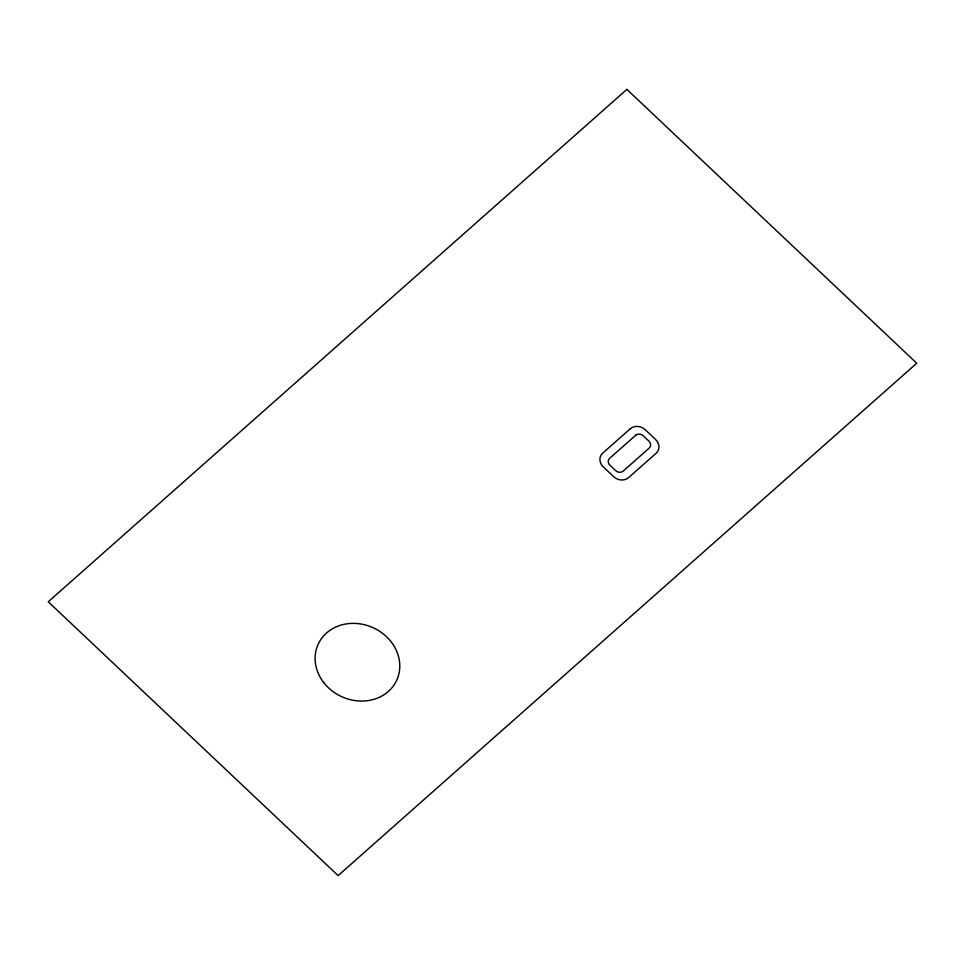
<?xml version="1.0" encoding="UTF-8"?>
<svg xmlns="http://www.w3.org/2000/svg" width="965" height="965" viewBox="0 0 965 965"><rect width="100%" height="100%" fill="white"/><g stroke="black" fill="none" stroke-linecap="round" stroke-linejoin="round"><path stroke-width="1.45" d="M626.876 89.383L48.25 601.774L338.124 875.617L916.75 363.226L626.876 89.383M630.229 428.786L602.739 453.128A10.796 9.469 24.4 0 0 603.246 466.831L613.68 476.686A10.796 9.469 24.4 0 0 628.637 477.591L656.128 453.248A10.796 9.469 24.4 0 0 655.621 439.545L645.187 429.678A10.796 9.469 24.4 0 0 630.229 428.786M635.694 435.263L609.651 458.327A5.404 4.741 24.4 0 0 609.904 465.178L615.694 470.655A5.404 4.741 24.4 0 0 623.173 471.101L649.216 448.05A5.404 4.741 24.4 0 0 648.962 441.198L643.173 435.722A5.404 4.741 24.4 0 0 635.694 435.263M323.782 682.629A43.208 37.9 24.4 0 0 396.531 680.627A43.208 37.9 24.4 0 0 352.02 623.378A43.208 37.9 24.4 0 0 323.782 682.629"/></g></svg>
